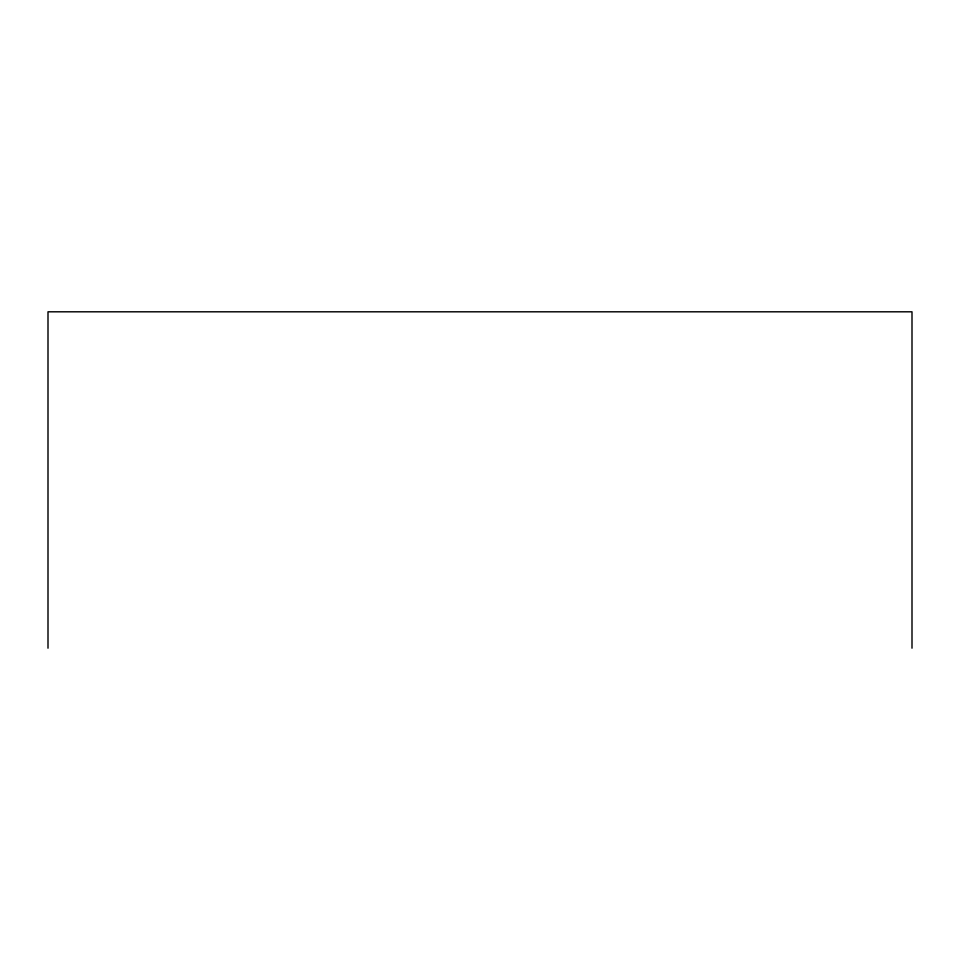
<?xml version="1.0" encoding="UTF-8"?>
<svg xmlns="http://www.w3.org/2000/svg" width="960" height="960" viewBox="0 0 960 960"><rect width="100%" height="100%" fill="white"/><g stroke="black" fill="none" stroke-linecap="round" stroke-linejoin="round"><path stroke-width="1.44" d="M912 648.192L912 311.808L48 311.808L48 648.192"/></g></svg>
